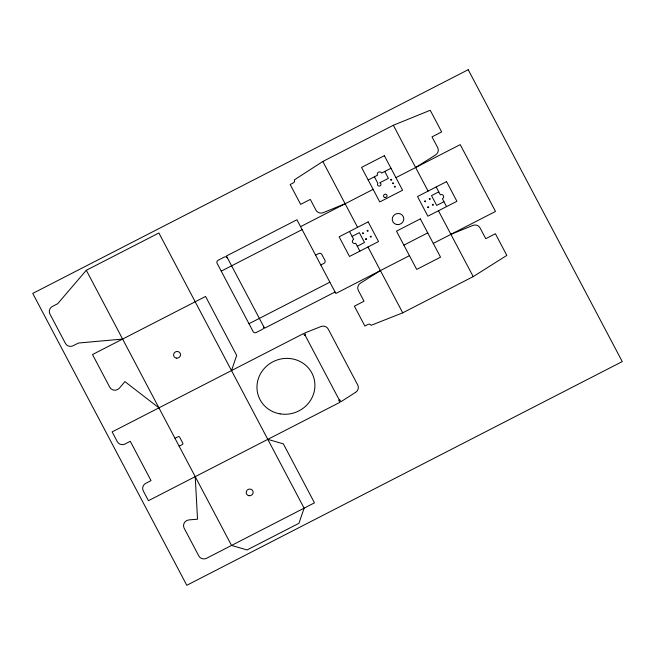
<?xml version="1.0" encoding="UTF-8"?>
<svg xmlns="http://www.w3.org/2000/svg" width="655" height="655" viewBox="0 0 655 655"><rect width="100%" height="100%" fill="white"/><g stroke="black" fill="none" stroke-linecap="round" stroke-linejoin="round"><path stroke-width="0.98" d="M231.502 370.574L236.676 355.419L205.564 296.453L92.511 354.535L109.811 387.326A5.83 5.551 -21 0 0 119.447 388.096L124.909 381.611L158.919 407.86M86.313 270.278L231.534 545.443L247.091 549.946L298.934 523.312L304.108 508.157L158.887 232.992L86.313 270.278L57.673 303.724L52.482 306.393A5.83 5.551 -21 0 0 49.895 313.966L65.451 343.449A5.83 5.551 -21 0 0 73.229 345.701L78.42 343.04L122.616 339.069M415.638 167.524L435.575 154.94A5.83 5.551 -21 0 0 437.696 147.637L432.013 136.879L441.658 131.925L430.229 110.269L393.336 125.269L322.833 161.49L294.324 179.888A2.333 2.219 -21 0 1 293.284 182.917L290.173 184.513L300.653 204.36L310.298 199.407L315.972 210.165A5.83 5.551 -21 0 0 323.259 212.646L345.136 203.746M380.408 270.572L360.471 283.156A5.83 5.551 -21 0 0 358.351 290.468L364.033 301.226L354.388 306.18L364.868 326.026L367.971 324.43A2.333 2.219 -21 0 1 371.082 325.33L402.71 312.828L473.213 276.615L506.823 255.393L495.393 233.737L485.748 238.69L480.074 227.932A5.83 5.551 -21 0 0 472.787 225.459L450.91 234.351M384.387 155.661L361.535 167.402L379.769 201.945L402.579 190.228L384.346 155.685M368.175 179.978L377.509 175.188A2.333 2.219 -21 0 1 378.541 172.159A2.333 2.219 -21 0 1 381.652 173.059L390.986 168.261M300.555 226.655L373.129 189.369M395.939 177.644L460.219 144.624L495.491 211.45L433.283 243.406M221.243 271.145L302.111 229.602M315.595 255.147L318.707 253.55A2.333 2.219 -21 0 1 321.818 254.451L324.929 260.346A2.333 2.219 -21 0 1 323.889 263.384L320.786 264.98M352.095 236.398L359.349 232.672L364.532 242.497L357.278 246.231M438.768 191.874L431.514 195.599L436.697 205.424L443.951 201.699M248.99 323.726L329.858 282.174M403.889 245.142L427.731 232.893M335.049 292.007L264.546 328.221L226.425 255.99L296.928 219.769L335.827 293.481L409.44 255.663M175 438.326L178.111 436.729A1.163 1.114 -21 0 1 179.666 437.18L182.778 443.075A1.163 1.114 -21 0 1 182.262 444.589L179.151 446.186M267.805 439.366L283.361 443.869L314.482 502.835L206.612 558.248A5.83 5.551 -21 0 1 198.833 555.997L184.12 528.118A5.83 5.551 -21 0 1 189.008 519.89L197.523 519.194L195.231 476.652M436.173 186.962L440.324 194.822A2.333 2.219 -21 0 1 443.435 195.722A2.333 2.219 -21 0 1 442.395 198.752L446.546 206.612M393.336 125.269L428.083 191.113M438.457 210.771L473.213 276.615M384.763 171.454L388.399 178.34L379.736 182.786A1.752 1.662 -21 0 1 380.866 185.021A1.752 1.662 -21 0 1 378.377 185.881A1.752 1.662 -21 0 1 377.902 183.425L374.398 176.784M322.833 161.49L357.581 227.334M367.954 246.984L402.71 312.828M349.5 231.485L353.651 239.353A2.333 2.219 -21 0 0 352.611 242.383A2.333 2.219 -21 0 0 355.722 243.283L359.873 251.143M305.115 335.254L339.347 400.115M227.457 257.955A2.333 2.219 -21 0 0 224.346 257.055L218.123 260.256A2.333 2.219 -21 0 0 217.092 263.285L253.141 331.586A2.333 2.219 -21 0 0 256.252 332.486L262.467 329.285A2.333 2.219 -21 0 0 263.506 326.255M362.502 233.254C364.065 234.973 363.427 231.297 362.502 233.213M365.613 239.149C367.185 240.876 366.603 237.085 365.613 239.149M367.168 230.855C368.675 232.615 368.184 228.849 367.168 230.855M370.28 236.75C371.639 238.535 371.475 234.817 370.288 236.668M390.74 179.871C392.198 181.648 391.837 177.832 390.74 179.871M392.55 183.31C394.195 184.98 393.393 181.337 392.558 183.269M394.367 186.749C395.857 188.525 395.415 184.71 394.367 186.749M424.604 201.347C426.086 203.075 425.652 199.415 424.612 201.265M427.715 207.242C429.279 208.945 428.706 205.252 427.723 207.201M429.271 198.948C430.695 200.725 430.417 196.934 429.279 198.907M432.382 204.843C433.856 206.62 433.463 202.804 432.382 204.843M355.649 392.304L340.87 401.769L339.863 399.853L338.823 400.385L339.863 402.35L148.439 500.69L143.257 490.857A5.83 5.551 -21 0 1 145.844 483.284L151.027 480.623L130.28 441.306L125.097 443.975A5.83 5.551 -21 0 1 117.319 441.724L112.136 431.899L303.56 333.559L304.591 335.524L305.631 334.992L304.616 333.067L320.95 326.558A5.83 5.551 -21 0 1 328.196 329.047L357.736 385.017A5.83 5.551 -21 0 1 355.649 392.304M468.21 69.708L32.75 293.415L186.79 585.292L622.25 361.585L468.21 69.708M368.159 221.898L339.126 236.815L349.5 256.465L378.533 241.556L368.159 221.898M446.546 181.631L417.513 196.549L427.887 216.199L456.92 201.29L446.546 181.631M420.346 218.893L396.496 231.141L416.695 269.418L440.545 257.169L420.346 218.893M280.111 413.87A29.156 27.764 -21 0 0 313.442 376.641A29.156 27.764 -21 0 0 264.268 368.47A29.156 27.764 -21 0 0 280.111 413.87M248.974 495.712A3.496 3.332 -21 0 0 252.969 491.242A3.496 3.332 -21 0 0 247.066 490.259A3.496 3.332 -21 0 0 248.974 495.712M176.359 358.129A3.496 3.332 -21 0 0 180.354 353.659A3.496 3.332 -21 0 0 174.459 352.677A3.496 3.332 -21 0 0 176.359 358.129M384.952 197.507A1.752 1.662 -21 0 0 386.958 195.272A1.752 1.662 -21 0 0 384.002 194.781A1.752 1.662 -21 0 0 384.952 197.507M396.856 224.559A5.83 5.551 -21 0 0 403.521 217.116A5.83 5.551 -21 0 0 393.688 215.479A5.83 5.551 -21 0 0 396.856 224.559"/></g></svg>
